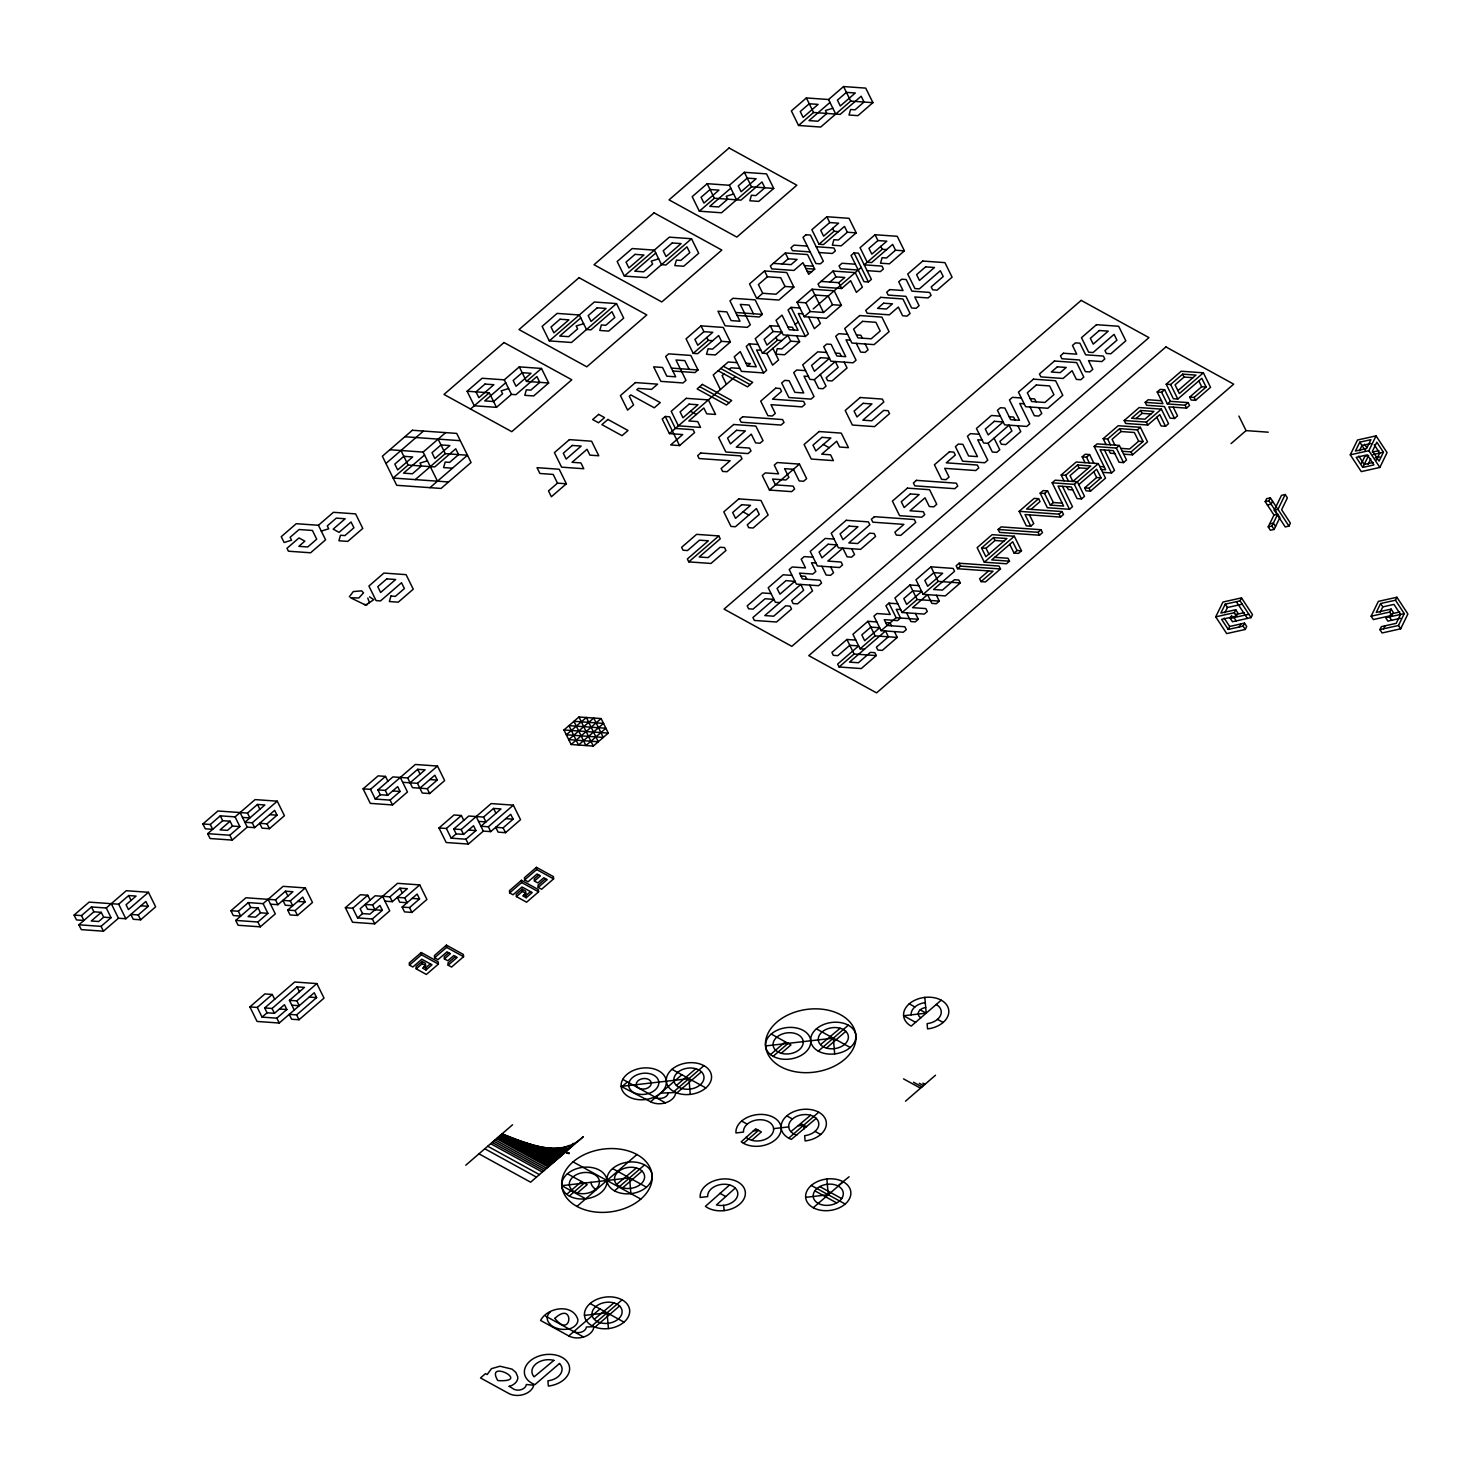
<?xml version="1.0" encoding="UTF-8"?>
<svg xmlns="http://www.w3.org/2000/svg" width="1482" height="1482" viewBox="0 0 1482 1482"><rect width="100%" height="100%" fill="white"/><g stroke="black" fill="none" stroke-linecap="round" stroke-linejoin="round"><path stroke-width="1.5" d="M621.106 1085.621L621.125 1084.843A22.749 15.802 -8 0 1 622.736 1079.415L623.162 1078.674A22.749 15.802 -8 0 1 647.893 1067.911A22.749 15.802 -8 0 1 666.326 1081.23L666.77 1083.509A22.749 15.802 -8 0 0 668.104 1086.38L668.567 1087.047A22.749 15.802 -8 0 0 673.921 1091.604L677.515 1093.179A22.749 15.802 -8 0 0 710.323 1082.268A22.749 15.802 -8 0 0 691.983 1062.668A22.749 15.802 -8 0 0 666.326 1081.23L666.289 1083.564A22.749 15.802 -8 0 1 664.751 1088.214L664.307 1088.955A22.749 15.802 -8 0 1 662.065 1091.808L659.138 1094.346A22.749 15.802 -8 0 1 655.6 1096.495L654.636 1096.939A22.749 15.802 -8 0 1 648.412 1099.014L646.226 1099.422A22.749 15.802 -8 0 1 626.404 1095.272L625.719 1094.716A22.749 15.802 -8 0 1 621.143 1086.399L650.635 1101.756A15.153 10.522 -8 0 0 665.196 1102.904L665.881 1102.682A15.153 10.522 -8 0 0 675.755 1092.493L660.676 1093.123M1273.983 515.032L1277.706 514.217L1279.892 517.57L1274.112 529.426L1270.389 530.241L1268.203 526.888L1273.983 515.032L1265.202 501.638L1266.647 498.674L1270.352 497.841L1276.947 507.9M1265.202 501.638L1268.907 500.805L1270.352 497.841M1241.508 597.894L1240.063 600.858L1225.225 604.156L1220.872 613.048L1235.729 609.75L1237.933 613.085L1236.47 616.049L1221.631 619.365L1228.226 629.424L1229.671 626.46L1244.509 623.144L1246.714 626.497L1245.269 629.461L1226.707 633.592L1215.722 616.845L1222.965 602.025L1241.508 597.894L1252.494 614.641L1251.049 617.605L1232.505 621.736L1230.301 618.402L1231.746 615.438M1272.556 501.194L1271.111 504.158L1267.388 504.992M1274.261 510.178L1281.485 495.358L1285.209 494.525L1287.395 497.878L1281.615 509.734L1290.396 523.146L1288.951 526.11L1285.246 526.944L1274.261 510.178L1277.966 509.345L1285.209 494.525M1224.817 612.844L1227.411 607.509L1242.268 604.193M1268.203 526.888L1271.908 526.073L1277.706 514.217M1215.722 616.845L1234.284 612.714L1235.729 609.75M1239.36 626.942L1240.804 623.978M1228.226 629.424L1243.065 626.108L1244.509 623.144M1350.287 454.826L1357.512 440.006L1376.074 435.875L1387.059 452.621L1379.835 467.441L1361.273 471.591L1350.287 454.826L1368.849 450.695L1376.074 435.875M1359.791 442.155L1355.437 451.047L1366.571 448.564L1370.924 439.672L1359.791 442.155L1365.274 450.528M1359.383 450.824L1361.977 445.489L1370.887 443.507M1361.384 463.495L1364.866 456.382L1368.571 455.548L1362.773 467.404L1356.197 457.345L1367.33 454.863L1373.925 464.922L1362.773 467.404M1368.164 464.236L1370.776 458.901M1376.241 460.18L1379.705 453.066L1374.222 444.693M1383.41 452.232L1379.075 461.124L1372.48 451.084L1376.834 442.192L1383.41 452.232L1373.017 454.566M1396.915 597.246L1395.47 600.21L1380.613 603.526L1376.278 612.418L1391.116 609.102L1393.321 612.455L1391.876 615.419L1373.314 619.55L1371.128 616.197L1378.353 601.377L1396.915 597.246L1407.9 613.993L1400.657 628.813L1382.113 632.962L1379.909 629.609L1381.354 626.645L1396.211 623.329L1400.546 614.437L1393.951 604.397L1382.817 606.879L1380.205 612.214M1371.128 616.197L1389.671 612.066L1391.116 609.102M1383.614 628.776L1385.059 625.812M1390.857 613.956L1389.412 616.92L1391.598 620.273M1379.909 629.609L1398.471 625.478L1404.251 613.622L1395.47 600.21M349.344 596.783L353.29 591.559L361.645 590.855L363.535 592.837L358.848 597.987L350.53 597.746L365.721 605.138L369.389 602.489L367.777 598.061M814.859 1190.824L814.544 1191.324A15.172 10.541 -8 0 0 818.249 1203.403A15.172 10.541 -8 0 0 836.163 1203.199L836.774 1202.865A15.172 10.541 -8 0 0 841.646 1198.66L841.961 1198.178A15.172 10.541 -8 0 0 838.256 1186.1A15.172 10.541 -8 0 0 820.343 1186.304L819.731 1186.637A15.172 10.541 -8 0 0 814.859 1190.824L836.682 1202.921M652.024 1174.522A22.749 15.802 -8 0 0 636.389 1162.258A22.749 15.802 -8 0 0 612.585 1168.576L611.195 1169.891A22.749 15.802 -8 0 0 612.937 1189.879L614.53 1190.861A22.749 15.802 -8 0 0 638.946 1191.658A22.749 15.802 -8 0 0 652.173 1176.078M467.108 391.229L482.113 378.262L504.288 379.837L519.293 366.869L541.486 368.444L548.655 382.986L533.65 395.953L524.776 395.324L526.351 389.822L530.778 390.137L539.781 382.356L536.91 376.539L515.903 394.694L511.475 394.379L496.47 407.346L474.277 405.772L467.108 391.229L489.282 392.804L496.47 407.346M707.192 183.694L692.187 196.661L699.356 211.204L721.53 212.778L751.541 186.843L773.734 188.418L766.546 173.876L744.372 172.301L729.366 185.269L707.192 183.694L714.361 198.236L740.981 200.126L761.989 181.971L764.86 187.788L755.857 195.568L751.411 195.254L749.855 200.755L758.728 201.385L773.734 188.418M806.375 97.942L791.369 110.909L798.539 125.47L820.713 127.044L850.724 101.091L872.917 102.666L865.729 88.123L843.554 86.549L828.549 99.516L806.375 97.942L813.544 112.484L840.164 114.392L861.172 96.219L864.043 102.036L855.04 109.816L850.594 109.501L849.038 115.022L857.911 115.652L872.917 102.666M385.95 463.477L423.463 431.058M318.426 525.276L325.595 539.818L310.59 552.786L288.416 551.211L286.989 548.303L298.994 537.929L304.847 541.152L298.845 546.339L307.719 546.969L316.722 539.189L312.424 530.463L299.123 529.519L290.12 537.299L291.546 540.208L284.118 542.486L281.247 536.669L296.252 523.702L318.426 525.276L333.431 512.309L355.606 513.883L362.775 528.426L347.77 541.393L338.915 540.763L340.471 535.261L344.917 535.576L353.92 527.796L351.049 521.979L339.045 532.353L333.172 529.13L345.176 518.756L336.303 518.126L327.3 525.906L328.726 528.815L321.298 531.093M470.535 409.032L489.282 392.804M549.303 340.916L594.319 302.013L616.512 303.588L623.681 318.13L608.676 331.097L599.802 330.467L601.359 324.966L605.805 325.28L614.808 317.5L611.936 311.683L590.929 329.838L586.502 329.523L579.314 314.981L557.139 313.406L542.134 326.373L549.303 340.916L571.496 342.49L616.512 303.588M624.33 276.06L669.345 237.157L691.52 238.732L698.707 253.274L683.702 266.241L674.829 265.611L676.385 260.11L680.831 260.424L689.834 252.644L686.963 246.827L665.955 264.982L661.528 264.667L654.34 250.125L632.166 248.55L617.16 261.517L624.33 276.06L646.523 277.634L691.52 238.732M699.356 211.204L714.361 198.236M798.539 125.47L813.544 112.484M452.473 468.201L443.6 467.571L445.174 462.069L449.602 462.384L458.605 454.603L455.734 448.787L434.726 466.941L408.124 465.052L393.119 478.038L448.564 481.965M389.859 449.731L423.13 452.084L445.637 432.633M505.733 382.745L484.725 400.9L493.599 401.529L502.602 393.749L501.157 390.84L508.604 388.562M580.759 317.889L559.751 336.043L568.625 336.673L577.628 328.893L576.183 325.984L583.63 323.706M655.785 253.033L634.778 271.187L643.651 271.817L652.654 264.037L651.209 261.128L658.656 258.85M730.811 188.177L709.804 206.331L718.677 206.961L727.681 199.181L726.236 196.272L733.683 193.994M829.994 102.425L808.987 120.598L817.86 121.228L826.863 113.447L825.418 110.52L832.865 108.242M424.556 454.993L403.549 473.147L412.422 473.777L421.425 465.996L419.999 463.088L427.427 460.809M519.293 366.869L526.481 381.411L541.486 368.444M415.293 479.612L445.304 453.659L467.478 455.233L429.965 487.671M826.863 216.743L811.858 229.71L819.027 244.252L823.473 244.567L844.481 226.413L847.352 232.229L856.226 232.859L849.038 218.317L826.863 216.743L829.735 222.559L838.608 223.189L823.603 236.157L820.732 230.34L829.735 222.559M701.042 325.855L686.055 338.822L693.224 353.364L697.652 353.679L718.659 335.525L721.53 341.342L730.404 341.971L723.235 327.429L701.042 325.855L703.913 331.672L712.786 332.301L697.781 345.269L694.91 339.452L703.913 331.672M764.545 270.965L749.54 283.933L756.709 298.475L778.884 300.049L793.889 287.082L786.72 272.54L764.545 270.965L767.417 276.782L780.718 277.727L785.015 286.452L793.889 287.082M785.349 252.977L770.344 265.963L771.77 268.872L793.944 270.446L802.948 262.666L808.69 274.3L814.692 269.113L807.523 254.552L785.349 252.977L788.202 258.794L797.075 259.424L791.073 264.63L773.345 263.37M767.417 276.782L758.413 284.563L762.711 293.288L776.012 294.233L785.015 286.452M782.2 264L788.202 258.794M819.027 244.252L834.033 231.285L838.479 231.6M693.224 353.364L708.229 340.397L712.657 340.712M756.709 298.475L762.711 293.288M847.352 232.229L838.349 240.01L833.903 239.695L832.347 245.197L841.22 245.827L856.226 232.859M557.491 483.151L548.488 490.931L551.36 496.748L566.365 483.78L559.196 469.238L537.021 467.664L539.893 473.48L553.194 474.425L557.491 483.151L566.365 483.78M721.53 341.342L712.527 349.122L708.1 348.807L706.525 354.309L715.398 354.939L730.404 341.971M689.13 369.351L684.832 360.626L675.959 359.996L685.999 380.355L682.998 382.949L660.824 381.374L653.655 366.832L662.528 367.462L666.826 376.187L675.699 376.817L665.659 356.458L668.66 353.865L690.834 355.439L698.003 369.981L695.002 372.575L672.828 371M753.449 313.758L749.132 305.033L740.278 304.403L750.318 324.762L747.317 327.355L725.124 325.781L717.955 311.239L726.828 311.868L731.126 320.594L740 321.224L729.959 300.865L732.96 298.271L755.135 299.846L762.322 314.388L759.321 316.981L737.128 315.407M74.1 915.079L89.105 902.112L118.671 904.205L128.675 895.554L136.066 896.091L126.063 904.742L128.452 909.577L148.459 892.294L155.647 906.836L140.642 919.803L133.25 919.285L130.842 914.431L138.234 914.95L148.237 906.317L145.847 901.464L125.84 918.766L118.449 918.229L103.444 931.196L81.269 929.622L78.879 924.787L93.885 911.8L101.276 912.338L103.666 917.173L111.057 917.71L106.278 908.003L91.495 906.965L81.491 915.598L74.1 915.079L76.49 919.933L83.881 920.452L81.491 915.598M665.214 416.479L662.213 419.073L669.401 433.615L682.702 434.559L670.698 444.952L679.571 445.582L694.576 432.596L693.131 429.687L675.384 428.428L669.66 416.794L665.214 416.479L679.571 445.582M758.117 344.472L749.244 343.843L746.243 346.436L756.283 366.795L747.41 366.165L740.24 351.623L734.238 356.81L741.408 371.352L763.601 372.927L766.602 370.333L756.561 349.974L760.988 350.289M778.976 326.299L770.251 325.688L755.246 338.656L762.415 353.198L766.861 353.513L787.868 335.358L790.74 341.175L799.613 341.805L796.668 335.84M799.909 307.997L791.036 307.367L788.035 309.96L798.076 330.319L789.202 329.689L782.033 315.147L776.031 320.334L783.2 334.876L805.374 336.451L808.375 333.858L798.335 313.499L802.781 313.814M797.038 302.18L812.043 289.212L834.218 290.787L841.387 305.329L826.382 318.297L804.207 316.722L797.038 302.18L805.912 302.81L814.915 295.029L828.216 295.974L832.514 304.699L841.387 305.329M833.051 271.039L818.045 284.025L819.472 286.934L841.665 288.508L850.668 280.709L856.392 292.362L862.394 287.175L855.225 272.614L833.051 271.039L835.922 276.856L844.796 277.486L838.793 282.673L821.047 281.413M854.058 252.885L851.057 255.478L863.969 281.654L868.396 281.969L871.397 279.376L858.486 253.2L854.058 252.885L868.396 281.969M875.065 234.73L860.06 247.698L867.229 262.24L871.657 262.555L892.664 244.4L895.536 250.217L904.409 250.847L897.24 236.305L875.065 234.73L877.937 240.547L886.81 241.177L871.805 254.144L868.934 248.328L877.937 240.547M202.886 823.955L217.891 810.987L247.475 813.081L257.479 804.448L264.87 804.967L244.863 822.269L252.255 822.788L277.264 801.169L284.433 815.711L269.428 828.679L262.036 828.16L259.646 823.307L267.038 823.844L277.041 815.193L274.652 810.339L254.645 827.641L247.253 827.104L232.248 840.09L210.074 838.516L207.684 833.662L222.689 820.695L230.081 821.213L232.47 826.067L239.862 826.586L235.082 816.878L220.299 815.841L210.296 824.492L202.886 823.955L205.294 828.808L212.686 829.327L210.296 824.492M829.92 282.043L835.922 276.856M101.276 912.338L91.273 920.989L98.664 921.508L103.666 917.173M106.278 908.003L126.285 890.719L148.459 892.294M724.013 373.964L722.105 375.594L726.402 384.338M729.2 369.463L731.108 367.814L739.981 368.444M773.122 331.505L764.119 339.285L766.991 345.102L781.996 332.135L773.122 331.505L770.251 325.688M795.204 324.502L798.205 321.909M804.207 316.722L810.209 311.535L823.51 312.48L832.514 304.699M813.21 308.941L861.227 267.427M886.662 249.587L882.235 249.272L864.228 264.833L881.975 266.093L883.402 269.002L880.401 271.595L867.1 270.65M669.401 433.615L735.405 376.539M747.41 366.165L750.411 363.572L745.983 363.257M762.415 353.198L777.42 340.23L781.866 340.545M78.879 924.787L101.054 926.361L111.057 917.71M230.081 821.213L220.077 829.864L227.468 830.383L232.47 826.067M235.082 816.878L255.089 799.595L277.264 801.169M895.536 250.217L886.532 257.998L882.105 257.683L880.53 263.185L889.404 263.815L904.409 250.847M790.74 341.175L781.736 348.955L777.29 348.64L775.734 354.142L784.608 354.772L799.613 341.805M207.684 833.662L229.858 835.237L239.862 826.586M826.567 352.475L817.712 351.845L802.707 364.831L809.876 379.373L814.303 379.688L835.311 361.534L838.182 367.351L826.178 377.725L827.623 380.633L832.05 380.948L847.056 367.981L844.184 362.164M400.307 777.439L407.476 791.981L392.471 804.948L370.296 803.374L363.109 788.832L378.114 775.864L385.505 776.383L387.913 781.236M363.109 788.832L370.5 789.35L385.505 776.383M230.933 910.726L238.324 911.245L240.714 916.098L233.322 915.561L230.933 910.726L245.938 897.759L275.504 899.852L285.507 891.201L292.917 891.719L277.912 904.705L270.502 904.168M370.5 789.35L375.298 799.057L390.081 800.113L400.084 791.462L397.695 786.609L387.691 795.26L380.3 794.722L377.91 789.887L392.915 776.901L407.698 777.957L417.702 769.306L425.093 769.843L410.088 782.811M238.324 911.245L248.328 902.594L263.111 903.649L283.118 886.347L305.311 887.922L312.48 902.482L297.474 915.45L290.083 914.931L287.693 910.078L302.699 897.11L305.088 901.945L295.085 910.596L287.693 910.078M375.298 799.057L380.3 794.722M377.91 789.887L385.301 790.406L415.312 764.471L437.486 766.046L444.656 780.588L429.65 793.555L422.259 793.037L417.479 783.33L402.696 782.292M268.112 899.333L275.3 913.875L260.295 926.843L238.102 925.268L235.712 920.415L250.717 907.447L258.109 907.966L260.499 912.819L267.909 913.338L263.111 903.649M258.109 907.966L248.105 916.617L255.497 917.154L260.499 912.819M417.479 783.33L437.486 766.046M235.712 920.415L257.905 921.989L267.909 913.338M419.869 788.183L434.874 775.216L437.264 780.069L427.261 788.702L412.478 787.664L407.698 777.957M290.305 900.908L292.695 905.743L285.304 905.224L282.914 900.371L290.305 900.908L305.311 887.922M769.454 490.06L799.465 464.107L806.634 478.649L803.633 481.261L799.187 480.946L793.463 469.294L784.589 468.664L788.887 477.389L785.886 479.983L772.585 479.038L775.457 484.873L793.185 486.133L794.63 489.041L791.629 491.635L769.454 490.06L762.285 475.5L765.286 472.906L778.587 473.851L774.271 465.126L777.272 462.532L799.465 464.107M688.778 561.882L718.789 535.928L720.233 538.837L699.226 556.991L708.1 557.621L720.104 547.247L724.531 547.562L725.976 550.47L710.971 563.456L688.778 561.882L687.352 558.973L708.359 540.8L699.485 540.17L687.481 550.544L683.054 550.23L681.609 547.321L696.614 534.354L718.789 535.928M382.56 896.295L389.729 910.837L374.724 923.823L352.549 922.249L345.38 907.688L360.385 894.72L367.777 895.258L370.167 900.093M438.987 827.956L446.378 828.475L451.158 838.164L465.941 839.22L475.944 830.568L473.555 825.733L463.551 834.366L456.16 833.847L453.77 828.994L461.161 829.531L491.172 803.577L513.346 805.152L520.534 819.694L505.529 832.68L498.119 832.143L495.729 827.308L503.12 827.827L513.124 819.175L510.734 814.322L490.727 831.624L483.336 831.106L468.331 844.073L446.156 842.498L438.987 827.956L453.992 814.97L461.384 815.508L463.773 820.343M345.38 907.688L352.772 908.225L367.777 895.258M446.378 828.475L461.384 815.508M563.957 729.959L578.962 716.992L601.136 718.566L608.305 733.108L593.3 746.076L571.126 744.501L563.957 729.959L608.305 733.108M453.77 828.994L468.775 816.026L483.558 817.082L493.562 808.431L500.953 808.95L480.946 826.252L488.338 826.771L513.346 805.152M249.884 1006.908L257.275 1007.427L262.055 1017.115L276.838 1018.171L286.841 1009.52L284.451 1004.685L274.448 1013.317L267.056 1012.799L264.667 1007.945L294.677 982.01L316.852 983.585L324.021 998.127L299.012 1019.746L291.621 1019.227L289.231 1014.373L296.622 1014.892L316.629 997.608L314.24 992.755L279.227 1023.025L257.053 1021.45L249.884 1006.908L264.889 993.922L272.28 994.459L274.67 999.294M357.551 917.914L362.553 913.597L369.944 914.116L379.948 905.465L382.337 910.318L372.334 918.97L357.551 917.914L352.772 908.225M382.337 910.318L367.555 909.263L365.165 904.428L372.556 904.946L397.565 883.328L419.739 884.902L426.927 899.444L411.922 912.412L404.53 911.893L402.141 907.04L417.146 894.072L419.536 898.926L409.532 907.577L402.141 907.04M451.158 838.164L456.16 833.847M257.275 1007.427L272.28 994.459M362.553 913.597L360.163 908.744L375.168 895.776L389.951 896.832L399.955 888.181L407.346 888.7L392.341 901.667L384.95 901.149M571.126 744.501L601.136 718.566M262.055 1017.115L267.056 1012.799M264.667 1007.945L272.058 1008.482L297.067 986.864L304.458 987.383L289.453 1000.35L294.233 1010.057M404.734 897.87L407.142 902.723L399.732 902.205L397.343 897.351L404.734 897.87L419.739 884.902M289.453 1000.35L296.845 1000.869L316.852 983.585M794.945 581.222L779.94 594.189L777.068 588.373L786.071 580.592L795.056 581.463M1000.313 416.127L991.439 415.497L976.434 428.465L983.603 443.007L988.049 443.322L1009.057 425.167L1011.91 430.984L999.905 441.358L1001.35 444.267L1005.778 444.581L1020.783 431.614L1017.912 425.797M421.259 952.537L409.254 962.911L409.44 965.134L412.83 967.005L421.833 959.224L432.003 964.801L426.001 969.988L422.611 968.135L425.612 965.542L425.427 963.3L422.037 961.447L416.034 966.634L416.22 968.858L426.39 974.452L438.394 964.078L438.209 961.837L421.259 952.537L421.444 954.76L409.44 965.134M416.22 968.858L422.222 963.671L422.037 961.447M446.434 945.145L434.43 955.519L434.615 957.761L438.005 959.614L447.008 951.833L450.398 953.686L444.396 958.891L447.786 960.744L453.788 955.557L457.178 957.409L448.175 965.208L451.565 967.061L463.57 956.687L463.366 954.464L446.434 945.145L446.619 947.368L434.615 957.761M521.46 880.289L509.456 890.663L509.641 892.905L513.031 894.758L522.034 886.977L532.205 892.553L526.203 897.74L522.813 895.888L525.814 893.294L525.61 891.071L522.22 889.2L516.218 894.387L516.421 896.61L526.592 902.205L538.596 891.831L538.392 889.608L521.46 880.289L521.645 882.512L509.641 892.905M536.465 867.322L524.461 877.696L524.647 879.919L528.037 881.79L537.04 874.01L540.43 875.862L534.428 881.049L537.818 882.92L543.82 877.733L547.21 879.586L538.207 887.366L541.597 889.237L553.601 878.863L553.397 876.622L536.465 867.322L536.651 869.545L524.647 879.919M426.001 969.988L425.816 967.765L430.317 963.874M448.713 952.759L444.211 956.65L444.396 958.891M538.726 874.936L534.224 878.826L534.428 881.049M516.421 896.61L522.424 891.423L522.22 889.2M455.474 956.483L447.972 962.967L448.175 965.208M526.203 897.74L525.999 895.517L530.5 891.627M545.506 878.659L538.003 885.143L538.207 887.366M855.799 640.094L846.926 639.464L831.921 652.432L833.347 655.34L837.793 655.655L849.797 645.281L858.652 645.911L837.645 664.084L839.09 666.993L861.264 668.567L876.27 655.581L874.843 652.673L870.397 652.358L858.393 662.75L849.519 662.121L885.532 630.98L888.403 636.797L876.399 647.171L877.844 650.079L882.272 650.394L897.277 637.427L894.406 631.61M876.807 621.94L867.933 621.31L852.928 634.277L860.097 648.82L864.525 649.135M897.814 603.785L888.941 603.155L885.94 605.749L890.237 614.474L876.936 613.529L873.935 616.123L881.105 630.665L903.279 632.24L906.28 629.646L904.854 626.738L887.107 625.478L884.235 619.661L897.536 620.606L900.537 618.013L896.24 609.287L900.667 609.602M918.821 585.612L909.948 584.982L894.943 597.95L902.112 612.511L924.286 614.085L927.287 611.492L925.861 608.583L912.542 607.639L927.547 594.653L931.863 603.396L936.291 603.711L939.292 601.118L936.42 595.282M930.955 566.828L915.95 579.795L923.119 594.338L945.294 595.912L960.299 582.945L958.873 580.036L954.427 579.721L942.422 590.095L933.549 589.466L954.556 571.311L953.13 568.403L930.955 566.828L938.125 581.37L960.299 582.945M839.09 666.993L854.095 654.007L876.27 655.581M860.097 648.82L875.102 635.852L897.277 637.427M881.105 630.665L896.11 617.698L918.284 619.272L915.413 613.455M902.112 612.511L917.117 599.525L939.292 601.118M923.119 594.338L938.125 581.37M981.047 581.611L985.474 581.926L1000.48 568.958L999.053 566.05L959.132 563.216L956.131 565.809L957.557 568.717L993.051 571.237L981.047 581.611L979.602 578.702L988.605 570.922M998.146 529.482L1001.147 526.888L1041.068 529.722L1042.494 532.631L1039.493 535.224L999.572 532.39L998.146 529.482L1038.067 532.316L1041.068 529.722M1029.453 514.865L1033.751 523.591L1030.75 526.184L1026.322 525.869L1019.153 511.327L1034.158 498.36L1038.586 498.674L1040.031 501.583L1031.027 509.363M1062.464 486.337L1072.505 506.696L1069.504 509.289L1047.329 507.715L1040.16 493.173L1043.161 490.579L1047.589 490.894L1053.332 502.528L1062.205 503.158M1040.16 493.173L1044.588 493.487L1050.33 505.121L1063.631 506.066L1052.164 482.799L1055.165 480.187L1077.34 481.761L1084.509 496.322L1081.508 498.915L1077.081 498.6L1071.338 486.967L1058.037 486.022L1069.504 509.289M1064.039 480.816L1061.168 475L1076.173 462.032L1098.347 463.607L1105.516 478.149L1090.511 491.135L1086.084 490.82L1084.639 487.911L1096.643 477.519L1101.089 477.834L1096.643 469.22L1078.766 484.688M1085.046 462.662L1082.175 456.845L1085.176 454.252L1089.603 454.566L1093.901 463.292M1101.237 469.498L1105.646 469.738L1094.179 446.471L1097.18 443.878L1119.355 445.452L1126.524 459.994L1123.523 462.588L1119.095 462.273L1113.352 450.639L1100.052 449.694L1111.519 472.962L1114.52 470.368L1104.479 450.009M1106.054 444.507L1103.182 438.691L1118.188 425.723L1140.362 427.298L1147.531 441.84L1132.526 454.807L1123.652 454.177M1165.537 426.279L1159.795 414.627L1147.79 425.019L1125.616 423.444L1124.19 420.517L1139.195 407.55L1161.369 409.125L1168.538 423.685L1165.537 426.279L1161.11 425.964L1156.794 417.22M1173.244 407.161L1177.542 415.886L1174.541 418.48L1170.113 418.165L1164.37 406.531L1146.623 405.271L1145.197 402.363L1148.198 399.77L1161.499 400.714M1145.197 402.363L1162.925 403.623L1157.201 391.989L1160.202 389.395L1164.63 389.71L1170.372 401.344L1188.119 402.604L1189.546 405.512L1186.545 408.106L1168.798 406.846L1174.541 418.48M1166.204 384.209L1181.21 371.241L1203.384 372.816L1210.553 387.358L1195.548 400.325L1191.12 400.01L1189.676 397.102L1201.68 386.728L1206.126 387.043L1201.809 378.318L1177.801 399.066L1173.373 398.751L1166.204 384.209L1170.632 384.523L1182.636 374.149L1195.937 375.094L1177.931 390.655M957.557 568.717L960.558 566.124L1000.48 568.958M981.566 547.97L993.57 537.577L1006.889 538.522L985.882 556.695L981.566 547.97L986.012 548.284L995.015 540.485L1003.888 541.134M1038.586 498.674L1026.581 509.048L1062.075 511.568L1063.502 514.476L1060.501 517.07L1025.025 514.55L1030.75 526.184M1044.588 493.487L1047.589 490.894M1061.168 475L1065.595 475.314L1077.599 464.94L1090.752 466.015L1072.894 481.446L1070.041 475.629L1079.044 467.849L1087.899 468.479M1103.182 438.691L1107.61 439.005L1119.614 428.631L1137.361 429.891L1140.362 427.298M1140.621 410.458L1131.618 418.239L1144.919 419.184L1153.922 411.403L1140.621 410.458L1142.066 413.367L1150.921 413.997M1157.201 391.989L1161.629 392.304L1164.63 389.71M1137.361 429.891L1143.104 441.525L1138.658 441.21L1134.36 432.485L1121.059 431.54L1112.056 439.32L1114.909 445.137M1136.064 418.554L1142.066 413.367M1192.936 377.688L1184.062 377.058L1175.059 384.838L1179.376 393.564L1203.384 372.816M918.284 619.272L915.283 621.866L910.856 621.551L906.539 612.826M1014.318 536.243L992.143 534.669L977.138 547.655L984.307 562.197L1014.318 536.243L1021.487 550.804L1018.486 553.397L1014.058 553.082L1009.742 544.357M1050.33 505.121L1053.332 502.528M1052.164 482.799L1074.339 484.373L1098.347 463.607M1094.179 446.471L1116.354 448.046L1119.355 445.452M1124.19 420.517L1146.364 422.092L1161.369 409.125M1161.629 392.304L1167.371 403.938L1170.372 401.344M1138.658 441.21L1129.654 448.99L1120.781 448.361M1014.058 553.082L1017.06 550.489L1021.487 550.804M1019.153 511.327L1059.074 514.161L1062.075 511.568M1084.639 487.911L1089.085 488.226L1101.089 477.834M1122.226 451.269L1131.099 451.899L1143.104 441.525M1167.371 403.938L1185.118 405.197L1188.119 402.604M1189.676 397.102L1194.121 397.417L1206.126 387.043M994.737 557.325L1008.056 558.269L1009.483 561.178L1006.482 563.771L984.307 562.197M1231.06 443.6L1246.066 430.614L1268.24 432.188M465.793 1165.204L512.55 1124.782M622.44 1086.25L627.442 1081.934M650.635 1101.756L681.868 1074.746M676.422 1085.454L695.78 1068.707A15.172 10.541 -8 0 1 701.375 1071.745L701.783 1072.153A15.172 10.541 -8 0 1 700.226 1084.843A15.172 10.541 -8 0 1 682.628 1088.714L681.961 1088.529A15.172 10.541 -8 0 1 676.477 1085.509L676.07 1085.102A15.172 10.541 -8 0 1 674.162 1081.879L673.865 1080.359A15.172 10.541 -8 0 1 695.225 1068.559L695.873 1068.744M673.921 1091.604L703.931 1065.669M676.866 1092.938L701.431 1071.819M566.735 1194.307L581.518 1181.524M569.347 1196.048L584.353 1183.062M576.924 1206.422L636.945 1154.534M617.086 1184.766A15.172 10.541 -8 0 0 622.57 1187.786L623.237 1187.971A15.172 10.541 -8 0 0 640.835 1184.099A15.172 10.541 -8 0 0 642.391 1171.41L641.984 1171.002A15.172 10.541 -8 0 0 636.5 1167.983L635.834 1167.816A15.172 10.541 -8 0 0 618.235 1171.688A15.172 10.541 -8 0 0 616.679 1184.359L636.389 1167.964M770.51 1054.591L785.312 1041.809M614.53 1190.861L644.54 1164.908M773.122 1056.333L788.128 1043.347M622.681 1187.804L642.039 1171.076M781.273 1053.276L790.962 1044.903L771.196 1034.047M820.88 1045.051A15.172 10.541 -8 0 0 826.363 1048.07L827.03 1048.256A15.172 10.541 -8 0 0 844.61 1044.384A15.172 10.541 -8 0 0 846.166 1031.694L845.759 1031.287A15.172 10.541 -8 0 0 840.275 1028.267L839.609 1028.1A15.172 10.541 -8 0 0 822.028 1031.972A15.172 10.541 -8 0 0 820.472 1044.643L840.183 1028.249M818.323 1051.146L848.315 1025.192M826.456 1048.089L845.833 1031.342M743.538 1143.326L758.543 1130.358L753.227 1130.97M569.292 1328.909A12.078 8.392 -8 0 0 577.832 1319.388C572.756 1303.234 547.469 1307.143 540.578 1320.443L568.773 1335.93A15.153 10.522 -8 0 0 583.334 1337.079L584.019 1336.875A15.153 10.522 -8 0 0 593.893 1326.686L586.353 1327.001A7.577 5.261 -8 0 1 581.778 1331.966A7.577 5.261 -8 0 1 573.83 1331.614M751.689 1140.288L761.378 1131.915L755.727 1128.802L741.222 1141.825A22.749 15.802 -8 0 0 777.717 1137.435A22.749 15.802 -8 0 0 764.156 1114.575A22.749 15.802 -8 0 0 735.961 1132.952L743.482 1132.081A15.172 10.541 -8 0 1 760.099 1119.725A15.172 10.541 -8 0 1 773.104 1132.1A15.172 10.541 -8 0 1 752.245 1140.436L751.578 1140.251A15.172 10.541 -8 0 1 746.094 1137.25L746.094 1137.25M941.2 1000.183L911.189 1026.118A22.749 15.802 -8 0 1 913.709 1000.795A22.749 15.802 -8 0 1 947.665 1006.574A22.749 15.802 -8 0 1 927.565 1028.897L927.102 1023.654A15.172 10.541 -8 0 0 940.459 1015.578A15.172 10.541 -8 0 0 936.198 1004.5M729.607 1184.952L705.413 1206.329A22.749 15.802 -8 0 0 741.908 1201.939A22.749 15.802 -8 0 0 728.347 1179.079A22.749 15.802 -8 0 0 700.152 1197.456L707.674 1196.604A15.172 10.541 -8 0 1 729.033 1184.803L729.7 1184.97A15.172 10.541 -8 0 1 735.202 1187.99L735.591 1188.397A15.172 10.541 -8 0 1 734.035 1201.087A15.172 10.541 -8 0 1 716.454 1204.94L735.257 1188.045M786.794 1115.872L792.425 1118.984A15.172 10.541 -8 0 0 790.888 1131.655L810.598 1115.261A15.172 10.541 -8 0 1 816.174 1118.299L816.582 1118.706A15.172 10.541 -8 0 1 804.652 1135.675L805.097 1140.936A22.749 15.802 -8 0 0 824.826 1117.891A22.749 15.802 -8 0 0 789.461 1113.89A22.749 15.802 -8 0 0 791.369 1139.38L816.23 1118.354M788.72 1138.157L818.731 1112.204M568.773 1335.93L600.006 1308.939M594.615 1319.702A15.172 10.541 -8 0 0 600.099 1322.722L600.766 1322.889A15.172 10.541 -8 0 0 618.365 1319.017A15.172 10.541 -8 0 0 619.921 1306.346L619.513 1305.938A15.172 10.541 -8 0 0 614.03 1302.919L613.363 1302.734A15.172 10.541 -8 0 0 592.003 1314.553L592.3 1316.072A15.172 10.541 -8 0 0 594.208 1319.295L613.918 1302.9M592.059 1325.797L595.653 1327.353A22.749 15.802 -8 0 0 628.461 1316.461A22.749 15.802 -8 0 0 610.121 1296.861A22.749 15.802 -8 0 0 584.464 1315.405L584.908 1317.683A22.749 15.802 -8 0 0 586.261 1320.573L586.724 1321.24A22.749 15.802 -8 0 0 592.059 1325.797L622.07 1299.844M595.004 1327.131L619.569 1305.994M905.502 1101.182L935.494 1075.228M813.248 1207.719L843.258 1181.784L842.406 1181.339A22.749 15.802 -8 0 0 805.93 1193.695A22.749 15.802 -8 0 0 835.774 1209.182A22.749 15.802 -8 0 0 843.258 1181.784M1082.175 456.845L1086.547 457.16L1089.603 454.566M838.886 1185.1L849.075 1176.764M502.065 1133.86C527.11 1143.363 560.103 1159.48 583.278 1136.657L530.612 1182.191L478.964 1153.83M569.218 1328.743L568.532 1328.909A14.023 9.744 -8 0 1 566.402 1329.261L565.661 1329.335A17.488 12.152 -8 0 1 557.51 1328.465L556.787 1328.261A20.229 14.042 -8 0 1 550.748 1324.945L550.285 1324.519M509.141 1386.244L513.754 1389.134A7.577 5.261 -8 0 0 521.701 1389.468A7.577 5.261 -8 0 0 526.295 1384.503L533.705 1385.207A15.172 10.541 -8 0 1 523.943 1394.377L523.257 1394.599A15.172 10.541 -8 0 1 508.715 1393.432L480.501 1377.945L485.503 1373.61L487.17 1374.536L491.468 1368.664L500.008 1366.219L512.031 1369.127L515.884 1372.443L517.755 1376.889A12.078 8.392 -8 0 1 509.215 1386.411M1372.239 452.084L1378.927 450.602M1375.222 457.901L1379.668 456.919M1373.129 462.458L1364.237 464.44L1358.735 456.067M1269.648 523.924L1273.353 523.109L1275.557 526.462M1235.451 614.604L1244.361 612.622M1230.301 618.402L1248.863 614.252M1393.08 613.455L1399.768 611.973M1404.251 613.622L1385.689 617.753L1387.893 621.106L1400.509 618.29M364.313 604.526L367.462 604.675M924.824 997.386L926.194 1013.151L903.594 1015.744L915.58 1022.321M765.546 1045.94L765.453 1044.384A45.497 31.604 -8 0 1 807.986 1009.261A45.497 31.604 -8 0 1 855.725 1034.047L855.985 1037.141A45.497 31.604 -8 0 1 813.47 1072.264A45.497 31.604 -8 0 1 765.731 1047.478L765.546 1045.94L833.31 1038.178L834.699 1053.924M621.143 1086.399L688.926 1078.637L690.297 1094.383M773.604 1128.636L788.665 1126.913M798.409 1125.783L803.726 1125.19L804.059 1128.895M805.652 1197.345L828.253 1194.751L826.882 1179.005M584.464 1315.405L607.064 1312.811L608.435 1328.576M807.32 246.086L794 245.141L790.999 247.735L792.444 250.643L810.172 251.903M816.174 246.716L833.921 247.976L835.366 250.884L832.365 253.478L819.046 252.533M855.355 264.204L842.054 263.259L839.053 265.852L840.479 268.761L858.226 270.02M804.393 265.574L813.266 266.204M805.819 268.483L814.692 269.113M807.264 271.391L811.691 271.706M735.702 312.498L762.322 314.388M787.85 326.929L792.425 327.263L793.796 330.023M847.574 334.321L838.719 333.691L835.718 336.284L845.759 356.662L836.885 356.013L831.143 344.38L826.715 344.065L823.714 346.658L830.883 361.219L853.058 362.794L856.059 360.2L846.018 339.823L850.446 340.138M856.448 334.951L860.894 335.265L862.32 338.174M835.44 353.105L839.886 353.42L841.313 356.328M737.11 362.627L728.236 361.997L713.231 374.965L720.4 389.525M805.56 370.648L796.705 370.018L793.704 372.612L803.744 392.971L794.871 392.341L789.128 380.707L784.7 380.392L781.699 382.986L788.869 397.528L811.043 399.103L814.044 396.509L804.004 376.15L808.431 376.465M671.383 368.092L698.003 369.981M1021.32 397.973L1012.447 397.343L1009.446 399.936L1019.486 420.295L1010.613 419.665L1004.87 408.032L1000.443 407.717L997.442 410.31L1004.611 424.852L1026.785 426.427L1029.786 423.833L1019.746 403.475L1024.192 403.789M1030.194 398.602L1034.621 398.917L1036.066 401.826M526.481 381.411L548.655 382.986M1009.186 416.757L1013.614 417.072L1015.059 419.98M979.306 434.282L970.432 433.652L967.431 436.245L977.472 456.623L968.598 455.993L962.855 444.341L958.428 444.026L955.427 446.619L962.596 461.18L984.77 462.755L987.772 460.161L977.731 439.784L982.177 440.098M1114.779 453.548L1110.351 453.233L1108.907 450.324M1099.774 466.515L1104.22 466.83M1102.645 472.332L1111.519 472.962M404.864 436.745L460.309 440.691M1072.764 489.875L1068.337 489.56L1066.892 486.652M834.088 539.077L825.215 538.448L810.209 551.415L817.379 565.957L839.553 567.532L842.554 564.938L841.128 562.03L827.827 561.085L842.832 548.118L847.13 556.843L851.557 557.158L854.558 554.564L851.687 548.748M1009.483 561.178L991.736 559.918L1012.743 541.764L1017.06 550.489M813.081 557.232L804.207 556.602L801.206 559.196L805.504 567.921L792.203 566.976L789.202 569.57L796.371 584.13L818.546 585.705L821.547 583.111L820.12 580.203L802.373 578.943L799.502 573.108L812.821 574.071L815.822 571.459L811.506 562.734L815.952 563.049M792.073 575.405L783.2 574.775L768.195 587.743L775.364 602.285L779.81 602.6M800.947 576.035L805.374 576.35L806.819 579.258M771.066 593.56L762.193 592.93L747.187 605.897L748.614 608.806L753.06 609.121L765.064 598.747L773.937 599.376L752.93 617.531L754.357 620.439L776.531 622.014L791.536 609.046L790.11 606.138L785.664 605.823L773.66 616.197L764.805 615.567L800.817 584.445L803.67 590.262L791.666 600.636L793.111 603.545L797.538 603.859L812.544 590.892L809.672 585.075M885.662 622.57L890.108 622.885L891.534 625.793M429.873 779.532L437.264 780.069M392.693 790.925L400.084 791.462M505.733 818.657L513.124 819.175M478.556 821.399L485.948 821.917L483.558 817.082M269.65 814.655L277.041 815.193M468.553 830.05L475.944 830.568M242.474 817.416L249.865 817.934L247.475 813.081M412.144 898.407L419.536 898.926M297.697 901.427L305.088 901.945M140.846 905.78L148.237 906.317M309.238 997.071L316.629 997.608M291.843 1005.204L299.234 1005.722L296.845 1000.869M279.45 1009.001L286.841 1009.52M810.691 1115.279L810.024 1115.112A15.172 10.541 -8 0 0 792.425 1118.984M796.779 1135.082L796.871 1135.101A15.172 10.541 -8 0 1 791.277 1132.063M577.387 1192.973L578.054 1193.14A15.153 10.522 -8 0 0 582.333 1193.695L583.037 1193.714A15.153 10.522 -8 0 0 599.117 1179.839L598.95 1179.32A15.153 10.522 -8 0 0 578.443 1173.781A15.153 10.522 -8 0 0 571.533 1189.546L571.904 1189.953A15.153 10.522 -8 0 0 577.424 1192.954L587.168 1184.618L567.402 1173.763M502.176 1133.749L554.009 1161.944M498.248 1380.613C532.112 1382.428 484.966 1358.605 497.637 1380.279M723.346 366.239L752.689 382.356L747.484 386.858L718.14 370.741M720.734 368.481L750.096 384.616M823.344 444.47L829.216 447.694M699.726 386.654L729.088 402.771M690.464 411.255L696.336 414.478M743.038 511.827L748.91 515.069M909.244 1003.833L914.894 1006.945M920.192 1009.853L926.194 1013.151M937.495 1019.357L943.126 1022.45M536.651 869.545L553.601 878.863M922.878 1083.138L924.99 1084.305M919.266 1083.286L923.49 1085.602M816.378 1028.86L850.26 1047.478M913.523 1082.249L921.989 1086.899M903.557 1078.896L920.489 1088.196M521.645 882.512L538.596 891.831M522.424 891.423L525.814 893.294M524.313 894.591L525.999 895.517M800.91 1123.634L806.56 1126.728M815.026 1131.396L820.676 1134.49M671.976 1069.319L705.877 1087.936M446.619 947.368L463.57 956.687M741.593 1121.059L747.243 1124.153M421.444 954.76L438.394 964.078M422.222 963.671L425.612 965.542M424.111 966.838L425.816 967.765M819.824 1186.582L841.683 1198.605M622.755 1079.359L665.455 1102.812M811.302 1185.452L845.203 1204.051M719.919 1193.325L725.569 1196.419M573.015 1143.437L574.497 1144.252M612.585 1168.576L646.485 1187.193M569.144 1145.438L571.57 1146.772M566.995 1146.327L570.107 1148.031M564.642 1147.105L568.643 1149.31M563.382 1147.438L567.921 1149.939M562.03 1147.735L567.18 1150.569M561.345 1147.883L566.809 1150.884M560.622 1147.994L566.457 1151.199M559.881 1148.105L566.087 1151.514M558.714 1148.254L566.383 1152.199M558.325 1148.291L565.364 1152.144L557.917 1148.328M557.084 1148.383L564.994 1152.459M556.658 1148.402L564.623 1152.792M556.213 1148.42L564.438 1152.94M555.324 1148.439L564.253 1153.107M554.861 1148.457L563.901 1153.422M554.398 1148.457L563.716 1153.57L553.416 1148.439M552.916 1148.42L563.16 1154.052M551.897 1148.383L562.975 1154.2M551.378 1148.346L562.604 1154.515M550.822 1148.309L562.438 1154.682M549.711 1148.217L562.252 1154.83M549.137 1148.161L561.882 1155.163L548.562 1148.087M547.34 1147.939L561.511 1155.478M573.052 1161.869L640.835 1199.086M546.71 1147.865L561.141 1155.793M546.08 1147.772L560.974 1155.941M544.746 1147.55L560.789 1156.108M544.061 1147.438L560.418 1156.423M542.634 1147.179L560.233 1156.571M541.912 1147.031L559.863 1156.886M540.374 1146.697L559.511 1157.201M538.763 1146.346L559.14 1157.535M537.095 1145.938L558.77 1157.85M535.335 1145.493L558.399 1158.164M533.483 1144.993L558.047 1158.479M531.538 1144.437L557.677 1158.794M529.482 1143.826L557.306 1159.109M527.333 1143.159L556.936 1159.424M525.054 1142.418L556.584 1159.739M522.646 1141.622L556.213 1160.054M520.126 1140.751L555.843 1160.369M517.44 1139.806L555.472 1160.684M514.625 1138.769L555.12 1160.999M511.661 1137.657L554.75 1161.314M508.511 1136.435L554.379 1161.629M501.638 1134.212L553.286 1162.592M500.916 1134.86L552.545 1163.222M500.175 1135.49L551.823 1163.852M499.453 1136.12L551.1 1164.482M498.712 1136.75L550.359 1165.111M497.989 1137.379L549.637 1165.741M497.248 1138.009L548.896 1166.371M496.526 1138.639L548.173 1167.019M495.062 1139.917L546.71 1168.279M493.599 1141.177L545.246 1169.539M492.135 1142.437L543.783 1170.799M490.672 1143.696L542.319 1172.077M585.723 1198.827L561.752 1185.656L561.678 1184.099A45.497 31.604 -8 0 1 604.193 1148.976A45.497 31.604 -8 0 1 651.932 1173.763L652.21 1176.856A45.497 31.604 -8 0 1 609.695 1211.98A45.497 31.604 -8 0 1 561.937 1187.193L561.752 1185.656L629.535 1177.894L630.906 1193.64M487.745 1146.234L539.392 1174.596M484.818 1148.772L536.465 1177.134M590.114 1303.512L624.015 1322.129M545.58 1316.109L583.612 1337.005M596.338 1189.657L595.208 1188.953A16.08 11.171 -8 0 1 590.966 1182.303M369.555 596.838L373.76 599.673L368.481 603.267M654.803 1096.865L654.914 1096.939A7.632 5.298 -8 0 0 655.637 1097.421M1364.533 444.211L1366.719 447.564M1368.849 450.695L1379.835 467.441M1389.671 612.066L1391.876 615.419M1398.471 625.478L1400.657 628.813M1380.613 603.526L1382.817 606.879M1277.966 509.345L1288.951 526.11M1268.907 500.805L1276.595 512.531M1271.908 526.073L1274.112 529.426M1240.063 600.858L1251.049 617.605M1236.359 601.673L1247.344 618.439M1234.284 612.714L1236.47 616.049M1243.065 626.108L1245.269 629.461M1225.225 604.156L1227.411 607.509M1234.006 617.568L1236.21 620.921M1224.169 618.087L1229.671 626.46M1238.896 416.072L1246.066 430.614M1198.808 380.911L1201.68 386.728M1182.636 374.149L1184.062 377.058M1194.121 397.417L1195.548 400.325M1185.118 405.197L1186.545 408.106M1170.632 384.523L1177.801 399.066M1146.364 422.092L1147.79 425.019M1119.614 428.631L1121.059 431.54M1131.099 451.899L1132.526 454.807M1116.354 448.046L1123.523 462.588M1107.61 439.005L1110.481 444.822M1093.772 471.702L1096.643 477.519M1077.599 464.94L1079.044 467.849M1089.085 488.226L1090.511 491.135M1038.919 407.643L1041.79 413.459L1038.789 416.053L1034.362 415.738L1030.064 407.013M1074.339 484.373L1081.508 498.915M1065.595 475.314L1068.466 481.131M1059.074 514.161L1060.501 517.07M843.554 86.549L850.724 101.091M828.549 99.516L835.718 114.077M994.052 438.135L999.776 449.768L996.775 452.362L992.347 452.047L988.049 443.322M1038.067 532.316L1039.493 535.224M880.808 246.364L882.235 249.272M993.57 537.577L995.015 540.485M832.606 228.376L834.033 231.285M986.012 548.284L988.883 554.101M838.793 282.673L841.665 288.508M865.192 343.991L868.063 349.808L865.062 352.401L860.634 352.086L856.318 343.361M959.132 563.216L960.558 566.124M812.043 289.212L823.51 312.48M817.508 317.667L820.38 323.484L814.378 328.671L808.653 317.037M744.372 172.301L751.541 186.843M805.912 302.81L810.209 311.535M791.036 307.367L805.374 336.451M729.366 185.269L736.535 199.811M820.306 374.501L826.048 386.135L823.047 388.729L818.62 388.414L814.303 379.688M909.948 584.982L917.117 599.525M775.994 337.322L777.42 340.23M772.863 348.326L778.606 359.959L772.604 365.146L766.861 353.513M888.941 603.155L896.11 617.698M749.244 343.843L763.601 372.927M867.933 621.31L875.102 635.852M830.68 566.902L833.551 572.737L830.55 575.331L826.122 575.016L821.825 566.272M706.784 337.488L708.229 340.397M846.926 639.464L854.095 654.007M504.288 379.837L511.475 394.379M578.962 716.992L593.3 746.076M438.135 439.117L445.304 453.659M423.13 452.084L437.468 481.187M400.955 450.509L408.124 465.052M493.562 808.431L495.951 813.285M503.12 827.827L505.529 832.68M488.338 826.771L490.727 831.624M476.167 816.545L483.336 831.106M461.161 829.531L463.551 834.366M465.941 839.22L468.331 844.073M417.702 769.306L420.091 774.16M427.261 788.702L429.65 793.555M385.301 790.406L387.691 795.26M390.081 800.113L392.471 804.948M399.955 888.181L402.344 893.016M409.532 907.577L411.922 912.412M389.951 896.832L392.341 901.667M372.556 904.946L374.946 909.8M372.334 918.97L374.724 923.823M257.479 804.448L259.869 809.283M267.038 823.844L269.428 828.679M252.255 822.788L254.645 827.641M285.507 891.201L287.916 896.054M295.085 910.596L297.474 915.45M240.084 812.562L247.253 827.104M275.504 899.852L277.912 904.705M220.299 815.841L222.689 820.695M229.858 835.237L232.248 840.09M297.067 986.864L299.457 991.699M248.328 902.594L250.717 907.447M257.905 921.989L260.295 926.843M296.622 1014.892L299.012 1019.746M272.058 1008.482L274.448 1013.317M276.838 1018.171L279.227 1023.025M128.675 895.554L131.064 900.408M138.234 914.95L140.642 919.803M118.671 904.205L125.84 918.766M111.28 903.687L118.449 918.229M91.495 906.965L93.885 911.8M101.054 926.361L103.444 931.196M1086.547 457.16L1089.307 462.977M723.661 1205.366L724.124 1210.627M911.134 1014.874A15.172 10.541 -8 0 1 925.268 1002.647M920.878 1017.726A8.04 5.595 -8 0 1 918.618 1011.854A8.04 5.595 -8 0 1 925.694 1007.575M855.948 1036.363A22.749 15.802 -8 0 1 822.88 1053.017A22.749 15.802 -8 0 1 820.528 1025.989A22.749 15.802 -8 0 1 855.818 1034.807M765.509 1045.162A22.749 15.802 -8 0 1 794.445 1027.637A22.749 15.802 -8 0 1 807.097 1050.664A22.749 15.802 -8 0 1 770.807 1054.813L770.103 1054.258A22.749 15.802 -8 0 1 765.638 1046.718M561.845 1186.434A22.749 15.802 -8 0 0 566.328 1193.973L567.013 1194.529A22.749 15.802 -8 0 0 575.924 1198.419L576.98 1198.623A22.749 15.802 -8 0 0 602.007 1191.732L602.692 1191.065A22.749 15.802 -8 0 0 600.951 1171.076L600.173 1170.576A22.749 15.802 -8 0 0 575.442 1169.113A22.749 15.802 -8 0 0 561.715 1184.878M668.215 1092.808A7.577 5.261 -8 0 1 663.64 1097.773A7.577 5.261 -8 0 1 655.692 1097.44M550.063 1312.218A11.782 8.188 -8 0 0 547.321 1316.701L547.21 1317.202A16.617 11.541 -8 0 0 550.378 1324.463M567.161 1152.829L568.755 1153.052L567.198 1152.755M658.823 1082.601L658.823 1083.12A15.172 10.541 -8 0 1 648.986 1093.364L648.282 1093.586A15.172 10.541 -8 0 1 646.133 1094.105L645.392 1094.216A15.172 10.541 -8 0 1 637.445 1093.883L636.778 1093.716A15.172 10.541 -8 0 1 631.295 1090.696L630.887 1090.289A15.172 10.541 -8 0 1 628.905 1082.934L629.053 1082.416A15.172 10.541 -8 0 1 645.04 1073.172A15.172 10.541 -8 0 1 658.805 1082.082L658.823 1082.601M554.842 1318.387C572.126 1340.358 574.794 1299.658 554.842 1318.387M566.865 1152.811L569.31 1153.459L566.921 1152.681M390.952 596.042L389.377 601.544L398.25 602.174L413.256 589.188L406.087 574.645L383.912 573.071L368.907 586.038L376.076 600.599L380.504 600.914L401.511 582.741L404.382 588.558L395.379 596.357L390.952 596.042M568.995 1153.422L567.365 1153.181L568.995 1153.422M504.01 342.546L443.989 394.434L511.772 431.67L571.793 379.781L504.01 342.546M579.017 277.69L519.015 329.578L586.798 366.814L646.8 314.925L579.017 277.69M654.044 212.834L594.023 264.722L661.806 301.957L721.827 250.069L654.044 212.834M729.07 147.978L669.049 199.866L736.832 237.101L796.853 185.213L729.07 147.978M412.366 430.262L382.356 456.215L396.694 485.299L441.062 488.449L471.072 462.514L456.715 433.411L412.366 430.262M484.985 384.079L475.981 391.859L478.853 397.676L493.858 384.709L484.985 384.079M560.011 319.223L551.008 327.003L553.879 332.82L568.884 319.853L560.011 319.223M635.037 254.367L626.034 262.147L628.905 267.964L643.91 254.997L635.037 254.367M710.063 189.511L701.06 197.291L703.931 203.108L718.937 190.141L710.063 189.511M809.246 103.759L800.243 111.539L803.114 117.374L818.12 104.388L809.246 103.759M403.808 456.326L394.823 464.107L397.676 469.924L412.681 456.956L403.808 456.326M522.164 372.686L513.161 380.466L516.032 386.283L531.038 373.316L522.164 372.686M597.19 307.83L588.187 315.61L591.059 321.427L606.064 308.46L597.19 307.83M672.217 242.974L663.214 250.754L666.085 256.571L681.09 243.604L672.217 242.974M747.243 178.118L738.24 185.898L741.111 191.715L756.116 178.748L747.243 178.118M846.426 92.366L837.423 100.146L840.294 105.963L855.299 92.996L846.426 92.366M441.006 444.933L432.003 452.714L434.874 458.531L449.88 445.563L441.006 444.933M386.765 578.888L377.762 586.668L380.633 592.485L395.638 579.518L386.765 578.888M806.004 234.767L803.003 237.361L815.915 263.537L820.361 263.852L823.362 261.258L810.45 235.082L806.004 234.767M569.421 439.635L554.416 452.603L561.585 467.163L583.778 468.738L580.907 462.921L572.033 462.291L587.039 449.305L589.91 455.141L598.784 455.771L591.596 441.21L569.421 439.635M598.654 414.367L592.652 419.554L598.524 422.778L604.526 417.591L598.654 414.367M635.426 382.578L620.421 395.564L627.59 410.106L633.592 404.919L629.294 396.194L630.795 394.897L654.266 407.791L660.268 402.604L636.797 389.71L638.297 388.414L651.598 389.358L657.6 384.153L635.426 382.578M572.293 445.452L563.29 453.233L566.161 459.068L581.166 446.082L572.293 445.452M607.916 419.462L601.914 424.649L622.014 435.671L628.016 430.484L607.916 419.462M686.222 398.325L671.216 411.292L678.385 425.834L700.578 427.409L697.707 421.592L688.834 420.962L703.839 407.995L706.71 413.811L715.584 414.441L708.396 399.899L686.222 398.325M702.338 384.394L697.133 388.895L726.476 405.012L731.682 400.529L702.338 384.394M689.093 404.141L680.09 411.922L682.961 417.739L697.966 404.771L689.093 404.141M700.671 453.029L697.67 455.622L699.096 458.531L730.144 460.735L721.141 468.516L722.586 471.424L727.014 471.739L742.019 458.772L740.592 455.863L700.671 453.029M733.683 424.5L718.677 437.468L725.847 452.01L748.021 453.585L751.022 450.991L749.596 448.083L736.276 447.138L751.281 434.17L755.598 442.896L760.025 443.211L763.026 440.617L755.857 426.075L733.683 424.5M742.686 416.72L739.685 419.313L741.111 422.222L781.033 425.056L784.034 422.463L782.607 419.554L742.686 416.72M775.697 388.173L760.692 401.14L767.861 415.682L772.289 416.016L775.29 413.404L770.992 404.679L802.04 406.883L805.041 404.29L803.615 401.381L772.548 399.177L781.551 391.396L780.125 388.488L775.697 388.173M859.727 315.536L844.721 328.504L851.891 343.046L874.065 344.621L889.07 331.653L881.901 317.111L859.727 315.536M880.734 297.363L865.729 310.349L867.155 313.258L889.33 314.832L898.333 307.052L902.631 315.777L907.077 316.092L910.078 313.499L902.909 298.956L880.734 297.363M889.719 289.583L886.736 292.176L888.163 295.085L905.91 296.344L911.634 307.997L916.08 308.312L919.081 305.718L914.783 296.974L928.084 297.938L931.085 295.326L929.64 292.417L911.912 291.157L906.169 279.524L901.723 279.209L898.722 281.802L903.038 290.528L889.719 289.583M922.73 261.054L907.725 274.022L914.913 288.564L919.34 288.879L940.348 270.724L943.219 276.541L931.215 286.915L932.641 289.824L937.087 290.139L952.092 277.171L944.923 262.629L922.73 261.054M736.554 430.317L727.551 438.098L730.404 443.915L745.409 430.947L736.554 430.317M820.565 357.681L811.562 365.461L814.433 371.278L829.438 358.311L820.565 357.681M862.58 321.353L853.576 329.134L857.893 337.859L871.194 338.804L880.197 331.023L875.899 322.298L862.58 321.353M883.587 303.199L877.585 308.386L886.458 309.016L892.46 303.829L883.587 303.199M925.602 266.871L916.598 274.652L919.47 280.469L934.475 267.501L925.602 266.871M738.796 498.897L723.79 511.864L730.959 526.425L735.405 526.74L756.413 508.567L759.284 514.402L747.28 524.776L748.706 527.685L753.134 528L768.139 515.032L760.97 500.471L738.796 498.897M819.101 431.54L804.096 444.507L811.265 459.05L833.44 460.624L830.568 454.807L821.713 454.177L836.719 441.21L839.572 447.027L848.445 447.657L841.276 433.115L819.101 431.54M860.208 397.509L845.203 410.477L852.372 425.038L874.547 426.612L889.552 413.645L888.126 410.718L883.698 410.403L871.694 420.795L862.82 420.166L883.828 401.993L882.383 399.084L860.208 397.509M741.667 504.714L732.664 512.494L735.535 518.33L750.54 505.343L741.667 504.714M821.973 437.357L812.97 445.137L815.841 450.954L830.846 437.987L821.973 437.357M863.08 403.326L854.077 411.107L856.948 416.942L871.953 403.956L863.08 403.326M586.353 717.51L566.346 734.794L603.304 737.425L593.745 718.029L568.736 739.648L598.302 741.76L586.353 717.51M1081.175 300.383L724.05 609.102L791.833 646.337L1148.958 337.618L1081.175 300.383M603.526 723.401L578.517 745.02L568.958 725.624L605.916 728.255L585.909 745.557L573.96 721.308L603.526 723.401M846.222 520.293L831.217 533.261L838.386 547.803L860.56 549.377L875.566 536.41L874.139 533.501L869.693 533.187L857.689 543.561L848.834 542.931L869.841 524.776L868.396 521.868L846.222 520.293M828.086 544.264L819.083 552.045L821.954 557.862L836.96 544.894L828.086 544.264M849.093 526.11L840.09 533.89L842.962 539.707L857.967 526.74L849.093 526.11M874.399 516.681L871.397 519.274L872.842 522.183L903.89 524.387L894.887 532.168L896.314 535.076L900.741 535.391L915.746 522.424L914.32 519.515L874.399 516.681M907.41 488.134L892.405 501.101L899.574 515.662L921.748 517.237L924.749 514.643L923.323 511.716L910.022 510.771L925.027 497.804L929.325 506.529L933.753 506.844L936.754 504.25L929.585 489.708L907.41 488.134M916.413 480.353L913.412 482.947L914.839 485.855L954.76 488.69L957.761 486.096L956.335 483.188L916.413 480.353M949.425 451.806L934.42 464.792L941.589 479.334L946.035 479.649L949.036 477.056L944.719 468.331L975.767 470.535L978.768 467.942L977.342 465.033L946.294 462.829L955.297 455.048L953.852 452.121L949.425 451.806M1033.454 379.17L1018.449 392.137L1025.618 406.698L1047.793 408.272L1062.798 395.305L1055.629 380.744L1033.454 379.17M1054.462 361.015L1039.456 373.983L1040.883 376.891L1063.076 378.466L1072.079 370.685L1076.377 379.411L1080.804 379.725L1083.805 377.132L1076.636 362.59L1054.462 361.015M1063.465 353.235L1060.464 355.828L1061.89 358.737L1079.637 359.996L1085.38 371.63L1089.807 371.945L1092.808 369.351L1088.51 360.626L1101.811 361.571L1104.812 358.977L1103.386 356.069L1085.639 354.809L1079.896 343.176L1075.469 342.861L1072.468 345.454L1076.766 354.179L1063.465 353.235M1096.476 324.688L1081.471 337.674L1088.64 352.216L1093.068 352.531L1114.075 334.358L1116.946 340.193L1104.942 350.567L1106.387 353.476L1110.815 353.79L1125.82 340.823L1118.651 326.262L1096.476 324.688M910.281 493.951L901.278 501.731L904.15 507.548L919.155 494.58L910.281 493.951M994.311 421.314L985.308 429.095L988.179 434.911L1003.184 421.944L994.311 421.314M1036.326 384.987L1027.322 392.767L1031.62 401.511L1044.921 402.456L1053.924 394.657L1049.627 385.931L1036.326 384.987M1057.333 366.832L1051.331 372.019L1060.204 372.649L1066.206 367.462L1057.333 366.832M1099.348 330.505L1090.344 338.304L1093.216 344.12L1108.221 331.134L1099.348 330.505M1165.908 346.918L808.783 655.637L876.566 692.872L1233.691 384.153L1165.908 346.918M870.805 627.127L861.802 634.907L864.654 640.724L879.66 627.757L870.805 627.127M912.819 590.799L903.816 598.58L906.669 604.415L921.674 591.429L912.819 590.799M933.827 572.645L924.824 580.425L927.676 586.242L942.682 573.275L933.827 572.645M553.86 1360.402L534.15 1376.797A15.172 10.541 -8 0 1 532.223 1373.573L532.094 1373.073A15.172 10.541 -8 0 1 537.873 1362.551A15.172 10.541 -8 0 1 553.286 1360.235L553.86 1360.402M559.511 1363.496L534.946 1384.614L533.724 1384.132A22.749 15.802 -8 0 1 526.647 1378.742L526.184 1378.056A22.749 15.802 -8 0 1 524.85 1375.185L524.647 1374.444A22.749 15.802 -8 0 1 544.153 1354.77A22.749 15.802 -8 0 1 569.533 1367.219A22.749 15.802 -8 0 1 548.359 1386.078L547.914 1380.816A15.172 10.541 -8 0 0 559.844 1363.848L559.511 1363.496M781.848 1053.424L781.181 1053.257A15.172 10.541 -8 0 1 775.679 1050.238L775.29 1049.83A15.172 10.541 -8 0 1 784.775 1033.269A15.172 10.541 -8 0 1 803.151 1043.365A15.172 10.541 -8 0 1 781.848 1053.424M640.372 1088.788A7.577 5.261 -8 0 0 651.265 1082.953A7.577 5.261 -8 0 0 639.576 1079.693A7.577 5.261 -8 0 0 640.372 1088.788"/></g></svg>
